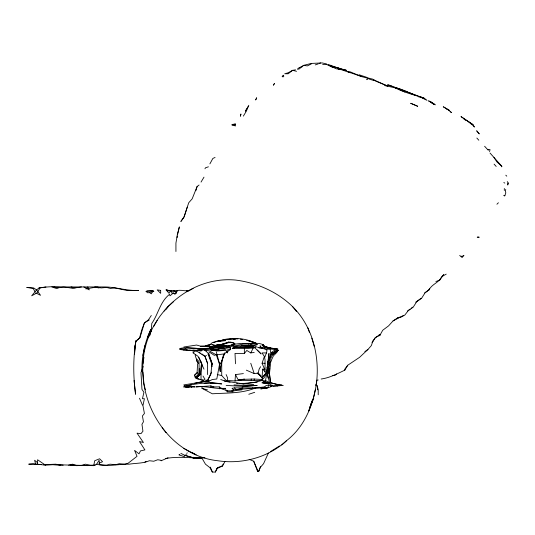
<?xml version="1.0" encoding="UTF-8"?>
<svg xmlns="http://www.w3.org/2000/svg" width="535" height="535" viewBox="0 0 535 535"><rect width="100%" height="100%" fill="white"/><g stroke="black" fill="none" stroke-linecap="round" stroke-linejoin="round"><path stroke-width="0.8" d="M199.234 375.563L199.294 368.575M270.85 360.797L269.466 373.597L270.456 381.963L269.466 373.597L269.714 368.18M196.853 376.794L194.64 376.058L194.64 375.075L197.101 372.614L197.589 363.753M135.067 345.536L134.573 353.903L135.067 345.536L136.05 340.614C132.927 358.303 133.242 376.506 135.556 394.275L134.078 380.492M316.733 380.98C319.408 354.417 311.932 325.755 292.612 306.642C277.317 291.689 256.613 282.687 235.5 280.052C188.18 275.645 144.657 316.927 142.939 363.753C139.963 408.359 171.427 455.746 217.778 460.742C242.148 464.494 268.55 457.432 286.7 440.552C304.89 426.502 314.172 403.263 316.733 380.98L315.931 385.815M220.239 371.631L220.514 367.037M220.728 379.502L226.144 381.475L227.622 380.492L235.005 380.98L235.5 374.58L243.371 373.597M267.005 373.102L268.978 353.408L266.517 373.597L266.517 372.614L263.561 375.938M207.928 353.903L211.867 364.241L210.884 374.092L207.433 380.98M219.571 364.067L216.795 379.014L212.355 379.502L209.406 380.98L205.574 381.803M265.039 369.17L262.578 369.17L262.083 378.024L266.517 372.614M150.816 329.286C144.731 342.554 141.441 357.186 141.956 371.805M202.317 349.622L209.406 350.947L216.3 354.886L219.256 363.258L220.239 371.136L221.222 362.77L224.667 352.919L220.728 363.753M177.105 237.614L177.306 236.035M204.089 383.341L210.389 382.953L221.717 383.936C209.299 381.569 197.014 383.682 184.789 385.902L183.806 384.919L202.023 381.963L202.317 379.603M203.501 380.492L196.111 378.519L196.111 378.024L200.05 374.58L201.528 363.258L201.073 361.747M266.517 373.597L267.995 362.275L270.944 352.919L269.961 348.981L266.517 349.475M267.253 367.692L267.995 362.275L271.439 353.903L277.351 349.964M267.199 367.839L267.995 362.275L271.439 353.903L277.839 349.964L278.334 350.458L271.439 353.903L278.334 350.458M267.253 367.197L267.995 362.275M142.939 363.753L143.928 357.347M235.005 380.98L237.961 380.492L262.083 380.492L268.978 383.441L271.927 385.902L271.927 386.397L271.439 386.397L268.483 384.919L267.995 387.875L260.605 388.858M144.47 349.375L144.764 347.797M41.128 464.534L28.716 464.186L33.157 463.691L45.462 465.169L53.34 464.681L93.712 465.664L94.695 460.742L99.617 458.769L102.573 461.725L98.881 463.263M142.939 355.38L144.911 345.536M143.928 351.936L144.209 350.525M144.49 349.121L144.771 347.717M226.639 380.98L221.717 375.563L221.717 363.258L223.229 355.681M266.022 373.597L265.534 374.092L265.039 371.631L265.039 359.808L264.544 357.347L266.517 352.919L267.005 350.458C264.899 347.683 260.866 349.221 258.144 347.503L260.605 347.008L264.544 347.997L266.022 347.503L262.083 345.536M266.517 375.075L265.534 380.492L270.85 383.247M310.601 405.864L313.289 398.709L315.255 389.841M177.58 234.49L179.372 226.88L177.406 234.263L175.928 243.131L175.928 251.497M149.934 335.291L151.311 329.781L151.806 323.381C158.327 314.165 159.985 301.84 169.528 294.33L170.016 295.808L173.467 292.852L174.945 294.33L177.406 290.886L172.484 291.869L170.511 290.886L167.555 290.886L167.067 289.903L166.084 289.903L169.033 293.347L171.006 290.391L171.989 293.347L176.256 293.347M149.339 319.93L144.417 322.886L139.989 337.659L136.05 341.103L139.495 338.153L141.956 329.286L144.417 322.886L148.356 319.93L151.311 315.503M195.83 190.734L197.101 186.514L199.067 185.036M187.25 207.185L184.301 216.541L180.85 221.47L183.806 217.531L188.728 202.758L192.179 198.819L197.101 186.514M248.795 105.275L246.334 111.186L243.371 116.108M308.855 410.519L310.333 406.092L309.35 408.305M310.581 405.349L312.306 400.187M308.855 411.014L310.333 406.58M393.044 320.92L400.434 316.981L397.478 317.964L393.044 320.92L388.611 325.842L382.706 330.269L380.245 334.703L375.323 337.659L372.862 341.103L371.384 345.536L367.94 349.475L359.567 357.347L347.75 365.231L344.801 369.17L344.801 370.153C337.124 373.784 329.814 377.844 321.167 379.014M504.806 195.375L504.311 195.863L503.823 195.375L504.806 195.863L505.789 192.914L505.294 190.453L505.789 189.464M143.159 366.488L140.972 372.614L141.956 389.346L143.928 392.309L142.45 398.709L144.417 398.709L142.939 405.597L144.417 413.475L142.45 415.936L143.433 421.841L141.956 424.308L142.939 431.203L140.972 433.664L137.034 433.169L143.433 442.525L139.495 441.535L144.911 449.908L140.478 450.891L139 453.847L134.573 450.396L137.034 456.308L128.173 463.203L124.729 464.186L119.305 463.691L115.861 464.681L109.956 464.186L106.512 465.169L99.617 464.681L99.122 460.247L96.661 464.186L93.712 465.664M211.619 372.119L207.433 380.492L194.934 383.247M264.544 369.17L262.083 363.258L264.056 357.347L265.039 356.858M249.149 459.351L253.717 461.23L257.656 471.569L258.639 471.569L260.117 467.63L263.561 463.691L268.396 453.038M424.676 292.912L428.99 289.903L429.478 288.586M258.639 471.569L260.605 466.647M310.628 405.349L313.289 398.709M148.356 337.659L151.311 330.764M202.023 458.281L205.467 464.186L209.894 467.63L212.355 472.064L215.317 472.064L216.795 468.613L217.778 467.63L222.7 465.664L224.914 461.605M147.372 337.659L150.816 329.781M216.795 468.613L222.206 466.152L223.195 464.019M270.456 362.275L273.412 355.869L276.856 352.425L276.368 351.936M268.978 362.275L272.422 354.886L276.221 351.936M233.039 391.814L232.056 390.824L233.039 391.814L227.128 391.814L227.622 390.824L232.056 390.824L233.527 389.841L264.544 387.38L265.534 385.902L268.483 384.919M204.972 168.786L205.467 167.803L208.423 166.82M183.318 386.885L184.301 386.885L184.789 385.902M186.267 385.902L185.779 387.38L195.128 386.885L191.684 386.397L186.267 386.885L185.779 386.397L186.267 385.902L191.684 384.919M233.527 347.997L234.022 347.008M235.5 363.753L235.005 353.408L244.361 353.408L246.822 350.458L250.761 352.919L253.222 347.997L255.683 347.503M262.578 347.503L262.083 348.486L260.605 347.008L260.117 345.536M242.388 388.858L242.883 387.875L235.988 389.841L234.517 387.875L232.056 388.363L233.527 389.841L232.544 391.319M217.778 467.63L215.317 472.064M254.7 388.363L255.195 387.875C260.652 386.063 266.477 389.453 271.439 386.397L271.927 384.919L271.439 385.414M311.022 403.731L313.784 398.214M209.894 163.864L212.85 158.447L215.07 157.464M347.75 365.231L344.801 370.153M372.072 342.48L372.862 341.103M153.772 326.33L157.223 320.425M45.95 286.947L40.045 287.93L37.089 292.852L31.672 295.808L36.601 289.903L39.062 287.93C50.19 286.198 61.973 286.178 73.034 288.425L75.843 287.583M201.033 182.081L203.989 177.152M248.3 106.258L245.351 111.186L247.317 108.23M260.605 366.702L259.134 369.17L258.144 373.102L262.083 378.024M428.99 289.903C431.772 284.205 438.667 282.801 441.375 277.264M372.22 342.48L375.323 337.659L380.245 334.703L379.75 335.686L378.278 335.686L379.261 334.703M266.517 374.092L263.561 378.519L262.083 379.502L254.212 379.014L237.961 379.502L235.5 374.58M439.322 280.547L443.756 274.642L441.783 276.608L446.217 274.147M166.084 309.223L168.545 306.147L173.467 301.72M164.111 311.069L168.545 306.147M282.273 76.719L283.751 75.241L282.273 76.231L282.273 76.719L283.817 76.719M300.483 67.858L299.5 68.848L297.534 69.336L298.022 68.353L302.944 65.892M326.577 63.919L322.15 62.936L311.323 63.431L303.439 65.397L301.472 67.37L299.995 67.37M320.672 62.936L319.194 63.431M343.323 70.319L348.733 72.292L350.706 72.78L351.194 72.292L362.028 76.719L369.417 78.692L369.417 79.18L374.339 80.658L373.356 79.675L387.628 86.075L375.817 81.153L373.356 79.675M139.495 338.153L139.989 337.659M396 87.553L393.533 87.058L395.505 88.048L396 87.553L404.861 91.987M195.081 350.191L186.267 350.458L186.762 349.964L186.267 349.964M203.989 369.17L198.084 356.363L193.162 352.919L194.64 351.441L196.853 350.706M213.345 387.38L213.839 386.885L219.256 386.885L221.717 388.363L225.656 388.363C215.832 389.467 206.135 385.521 196.111 386.885L210.884 385.902L213.839 386.885L210.884 387.38L210.884 385.902M262.578 345.042L263.073 344.547L265.039 347.503L263.073 344.547L259.622 343.564L249.691 343.744M227.128 391.319L227.622 390.824L221.717 388.858L221.717 388.363M96.661 464.186C106.993 467.182 118.449 463.898 129.156 464.186C135.843 463.056 143.086 463.551 149.339 460.742L153.772 461.23L157.711 459.759L160.667 460.247L161.162 460.742L161.65 460.247M271.439 354.397L272.422 354.886L277.351 351.441L277.839 350.458M179.372 454.83L179.867 454.342M186.762 453.359L187.25 452.864M185.779 454.83L186.267 454.342M252.239 388.363L252.734 387.875M264.056 380.98L265.534 380.492M271.439 386.397L272.422 385.902M501.355 166.82L501.85 166.325L490.033 153.037M222.206 466.152L222.7 465.664M508.25 183.064L507.755 183.559L507.755 185.036L508.25 183.064L507.267 181.592M496.928 204.236L498.406 202.758M336.595 373.925L335.445 375.075L332.489 375.563M212.85 349.475L213.345 348.981L224.667 348.486L230.578 347.503C226.399 346.546 221.998 347.429 218.267 349.475C205.353 351.221 192.533 345.73 179.867 348.486L179.867 349.475L183.318 349.964L192.179 350.458L201.033 349.964M281.778 444.986L286.7 440.552M199.067 362.275L199.067 374.092L195.128 377.536L197.341 378.024M208.911 345.536L212.355 342.581L217.284 341.103L225.656 340.614L218.568 341.056M199.067 374.092L195.128 377.536L195.623 377.536M194.64 375.075L197.589 372.614L198.431 375.423M429.478 289.408L425.044 292.852L421.6 298.269L416.678 301.72L413.234 307.137L408.305 310.581L404.861 315.008L401.417 316.981L397.478 317.964M204.972 379.014L201.033 381.963L203.795 381.569M270.944 352.919L274.883 349.964L277.839 349.964M407.489 311.069L410.111 309.103M411.428 308.12L412.739 307.137M279.484 445.969L270.65 451.48M415.695 302.208L421.105 298.269M364.857 351.629L367.94 349.475M225.656 350.458L230.578 348.981L230.083 348.486L230.578 349.475L224.178 353.903L216.3 354.886M204.116 349.536L208.423 353.408L209.894 352.425L214.334 355.38L216.18 354.638M203.501 349.475L201.033 350.947L195.623 350.458L204.972 356.363L206.45 355.38M144.911 462.22L146.088 461.431M226.024 352.057L228.05 350.766M188.728 290.886L193.162 288.425M311.323 63.919L307.384 65.892L303.439 65.397M226.392 343.196L228.605 342.086L230.578 342.086L234.022 343.075M249.283 343.564L248.3 344.058L248.3 343.564M200.05 374.58L201.033 374.092L202.023 364.241L199.02 357.527M461.725 256.546L463.945 255.436L461.972 257.409L459.679 255.436M401.089 316.653L403.711 315.336M270.944 385.902L271.927 385.414M168.05 457.786L161.162 460.742M232.544 348.486L234.517 347.997L232.544 347.997C240.389 343.477 249.765 347.957 257.656 344.547C247.29 342.922 235.888 342.454 226.144 347.008L234.022 346.025L243.371 344.058L249.778 344.058L257.409 347.255M213.839 342.581L217.778 341.103L226.144 339.625L219.704 341.056M435.878 281.53L439.817 280.052M81.4 465.664L85.339 464.186L90.261 465.169L95.19 465.169M207.433 345.536L210.502 344.44M315.255 64.909L318.211 63.919M366.462 79.675L367.94 79.18M58.502 287.683L56.289 288.425L51.862 286.947M228.605 342.086L217.083 345.777M248.795 394.275L254.7 392.309M165.342 458.528C173.928 457.03 182.943 457.157 191.684 457.786M205.534 345.958C211.526 342.661 217.665 346.74 223.891 346.887M232.056 124.969L235.5 123.986L232.056 124.481L235.5 124.969L232.056 124.969L235.5 125.952M217.036 345.824C222.928 344.747 229.007 340.768 235.005 343.564L233.367 343.564M218.761 341.103L226.144 339.136L235.5 339.136M219.256 341.103C230.625 337.652 243.639 337.284 254.453 342.748M217.083 345.824L225.656 343.564L216.3 345.536L221.938 344.593M253.222 388.858C240.054 393.559 226.031 392.917 212.355 393.787L202.023 388.363L202.023 386.765M250.761 352.919L254.212 352.425M269.961 348.981L274.883 349.475L277.839 348.981L264.37 347.282M244.361 379.014L238.449 380.492L238.449 379.502M239.767 383.521L243.866 383.936L254.212 382.458L262.083 380.492L268.978 383.441L262.083 382.953M68.6 465.169L72.539 464.186L76.966 465.664L83.366 465.169L87.305 465.664M206.818 345.904L208.423 345.536L200.411 346.386M100.112 287.603L98.634 287.93L94.695 286.947M295.561 69.831L292.612 70.319L288.178 72.78L284.734 73.77L288.178 73.77L292.612 70.319L296.55 71.309M276.856 385.902L278.969 385.481M277.351 385.902L274.883 386.397L273.412 386.397L272.917 385.902L277.351 384.919L283.256 385.414L277.351 385.902L277.351 384.919M187.745 290.886L189.29 290.605M169.033 290.391L176.416 290.886C180.489 289.167 184.836 291.689 188.975 290.518M226.639 346.025L210.389 348.486L201.033 348.981M246.334 370.153L254.212 373.597L258.144 373.102L260.913 375.871M241.9 389.841L234.022 390.824M316.733 380.245L318.211 379.997M220.199 346.392L225.656 345.536L229.548 345.536M81.4 286.947L75 287.93L71.061 286.947M261.1 388.858L267.5 387.875M202.023 381.963L209.406 380.98M186.267 290.886L189.417 290.492M231.561 345.042L234.711 344.647M225.656 349.475L217.778 350.458L210.389 349.964L210.389 348.486L192.667 348.486L186.762 347.997L184.301 348.981L179.867 348.981M243.866 383.441L257.362 382.064M260.605 387.38L264.544 386.885M228.652 339.451L230.933 339.177M233.213 338.909L237.914 338.909M183.806 347.008L196.606 345.042L200.05 346.025L216.795 347.503M228.251 339.451L230.665 339.177M233.079 338.909L235.5 338.642M221.938 344.413L216.3 345.042L218.715 345.042M197.502 349.917L199.916 349.649M217.859 346.352L225.656 345.536M253.717 384.424L243.371 385.414L234.022 384.919M186.762 290.886L189.082 290.672M199.067 457.786L192.667 458.281M253.222 347.997L247.317 348.486L232.177 348.486M186.267 350.458L190.266 350.151M242.883 386.397L257.161 385.414L243.371 386.397L226.144 385.414M225.161 350.458L217.284 350.947L211.539 350.184M254.212 382.458L255.784 382.358M221.584 347.282L209.406 347.503M217.912 346.426L225.161 346.025L218.146 346.392M183.318 349.964L187.344 349.743M238.289 347.503L253.717 347.008L235.005 347.175M322.645 64.414L326.577 64.414L332.489 67.37L335.445 67.858M330.028 65.397L332.489 66.875L332.489 67.37L334.95 67.858L336.428 68.848L346.272 70.319L329.125 65.37M348.733 72.292L351.194 72.292L347.75 71.309M418.644 96.909L420.617 96.909L426.034 99.37M430.461 101.831L430.956 102.325L428.495 100.847L430.956 101.831L433.912 104.292L435.343 104.827M471.816 124.481L471.328 124.481L471.816 123.986L472.8 124.481L474.277 126.942L472.8 124.481L460.989 116.597L471.816 123.986L471.816 124.481L473.294 125.464M488.067 149.586L490.033 149.586L489.545 151.559M477.233 237.219L479.199 237.219L477.628 237.025M39.062 287.93L40.045 287.93M146.878 290.886L151.311 290.886L153.277 290.391L151.311 293.835L149.412 292.571M225.161 343.564L226.8 343.564M241.245 345.536L252.42 345.984M200.545 346.519L221.089 347.008M230.083 349.475L230.578 349.475M276.856 351.441L277.351 351.441M276.368 352.425L276.856 352.425M266.517 352.919L262.083 352.919L264.544 356.858M220.4 363.258L221.717 363.258M262.083 363.258L265.039 363.258M197.101 372.614L197.589 372.614M194.64 376.058L195.128 376.058M234.517 387.875L260.117 387.875M180.85 453.359L184.789 455.325L193.162 457.786L201.033 457.786M201.695 457.786L204.972 457.786M43.489 464.681L55.8 464.186L60.228 465.169M53.34 464.681L63.183 465.169M234.31 347.322L239.927 347.503M239.927 347.008L252.908 347.476M265.888 348.218L270.456 348.486M193.162 457.786L201.528 458.281L193.162 457.291M209.406 347.008L217.284 347.503M210.389 382.953L217.778 383.441M184.301 386.885L188.895 387.22M70.573 465.169L76.966 465.664M281.778 384.919L276.856 384.424L269.466 382.458L267.5 374.092L267.995 378.024M236.483 383.194L238.122 383.361M240.335 339.177L242.75 339.451M219.838 347.456L215.806 347.008L218.929 347.503M199.067 378.847L196.111 378.519L196.606 378.519L196.111 378.024L201.033 374.092L201.033 379.502M264.852 347.349L277.351 348.981M264.216 347.309L269.961 347.997L263.661 346.025M338.401 69.336L346.272 70.319L340.367 68.848L328.055 64.414M246.234 345.336L253.062 346.352M224.178 380.98L243.866 383.936M384.678 85.58L398.461 88.543L412.244 93.953M166.084 289.903L168.298 290.271M224.667 348.486L221.717 347.997L222.206 348.486M210.389 348.486L213.345 348.981M267.995 383.441L262.083 382.458L264.932 383.334M264.638 347.055L269.961 347.997L263.661 346.419M226.144 381.475L230.083 382.211M340.367 69.336L342.828 69.831M215.317 346.025L221.55 347.342M217.284 374.58L221.717 375.563M247.07 340.367L250.273 341.103L253.964 342.748M264.37 346.566L270.456 347.997M366.957 77.709L372.862 79.18M388.122 85.092L398.461 88.543M53.828 286.947L57.767 287.93L63.678 286.947L103.061 286.947C115.112 286.626 126.628 291.18 138.511 290.391L126.695 290.391L114.878 287.93L110.444 288.425L106.512 287.435L101.095 287.93L97.156 286.947L85.827 288.913L87.8 286.947L89.278 289.903L83.861 286.947M246.822 340.367L251.256 341.758M269.466 382.458L277.351 384.424M202.023 388.363L207.433 389.841M184.789 455.325L192.914 457.579M263.875 346.7L268.443 348.038M335.94 67.37L340.862 68.848M251.463 341.805L255.683 343.075M359.072 74.753L366.462 77.214M387.628 84.597L392.061 86.075M350.706 72.78L362.028 76.719M256.178 343.075L251.751 341.597L254.506 342.774M231.066 345.042L234.022 346.025M178.877 454.83L184.789 456.803M398.956 88.543L406.834 91.492M416.431 95.631L407.322 91.987L424.556 98.386C414.812 94.962 404.774 92.796 395.505 88.048M263.808 381.288L268.978 383.441M263.561 346.025L265.775 347.008M446.217 108.725L449.661 110.692L443.261 106.753L449.173 110.197M420.122 96.909L427.017 100.353M431.451 102.814L433.912 104.292L431.036 102.238M332.489 66.875L334.455 67.858M503.823 182.575L504.806 183.064M35.618 292.852L40.54 295.313L36.601 289.903L33.645 287.93L26.75 287.435L33.157 288.425L34.909 291.588M207.433 380.492L208.423 380.98M205.962 379.997L206.945 380.492M183.806 448.43L196.111 454.83L191.684 452.369L192.667 452.864M431.096 102.185L434.895 104.292M461.15 256.091L462.467 256.914M450.156 111.675L451.634 112.658L448.678 110.197M212.355 344.547L215.317 346.519M225.656 389.841L227.128 390.824L227.128 391.814M45.462 465.169L37.584 459.759L37.584 464.186M260.772 375.731L257.161 373.102L260.772 376.058M315.964 384.919L317.228 385.902L318.211 389.841L318.211 394.77M501.85 166.325L496.928 161.898L493.972 157.464M201.896 353.903L204.972 356.363L207.433 362.77L207.433 374.58M37.584 462.708L34.628 460.247L35.618 464.186M468.867 122.02L471.114 123.986M478.832 140.23L476.852 138.043M205.099 349.964L206.202 350.947M496.192 166.445L494.086 164.138M488.315 150.322L484.616 146.262M505.789 175.186L506.772 176.169M316.078 384.752L317.228 385.902L317.716 389.841M263.073 345.042L265.039 347.008M257.161 349.964L261.1 353.903L254.7 347.703M262.578 369.17L265.039 371.631M173.955 290.391L176.323 292.752M226.512 351.809L227.622 352.919L226.92 351.656M199.361 352.231L200.545 353.408M199.067 361.713L196.111 358.33L195.128 354.886M292.612 306.642L296.55 311.564M162.145 427.753L166.084 432.675M203.006 376.058L204.484 378.519M196.606 360.302L198.572 363.753L196.606 360.797L196.606 359.319M264.544 347.997L265.039 348.981M258.144 471.569L253.717 461.23M210.389 467.142L212.355 472.064M226.144 374.58L227.622 378.024L227.622 380.492M139.495 398.214L142.45 405.109M208.423 353.408L212.355 364.241L208.683 353.675M204.972 356.363L207.433 363.258M307.872 327.808L309.35 332.242M250.761 363.258L254.212 373.597M311.811 338.153L314.272 346.519M219.256 386.885L219.745 388.858M145.4 389.841L143.928 383.936L142.939 372.119M216.3 351.936L219.256 362.77L220.239 371.136M211.867 364.241L212.114 366.702M269.379 371.497L269.466 373.102M504.311 188.48L504.311 190.453M274.883 349.475L274.883 349.964M262.578 377.041L262.083 380.492M254.212 379.014L254.212 380.492M251.256 379.014L251.256 380.492M244.361 348.486L244.361 353.408M218.267 348.486L218.267 349.475M201.033 349.308L201.033 350.947M193.162 349.964L193.162 352.919M191.684 386.397L191.684 387.38M186.267 386.885L186.267 387.38M269.466 362.275L267.995 374.092L269.466 362.275M240.91 114.136L240.422 116.108L240.91 114.136M256.673 97.892L255.683 99.864L256.673 97.892M274.395 83.614L273.412 85.092L274.395 83.614M153.772 291.374L147.861 292.852L145.894 291.374L150.816 290.886L153.772 291.374M160.667 290.391L157.223 289.903L160.667 293.347L160.667 290.391M417.661 106.258L410.766 103.308L417.661 106.258M465.417 120.047L463.945 119.064L463.945 118.569L465.417 120.047M479.199 133.83L476.738 130.881L479.199 133.83"/></g></svg>
